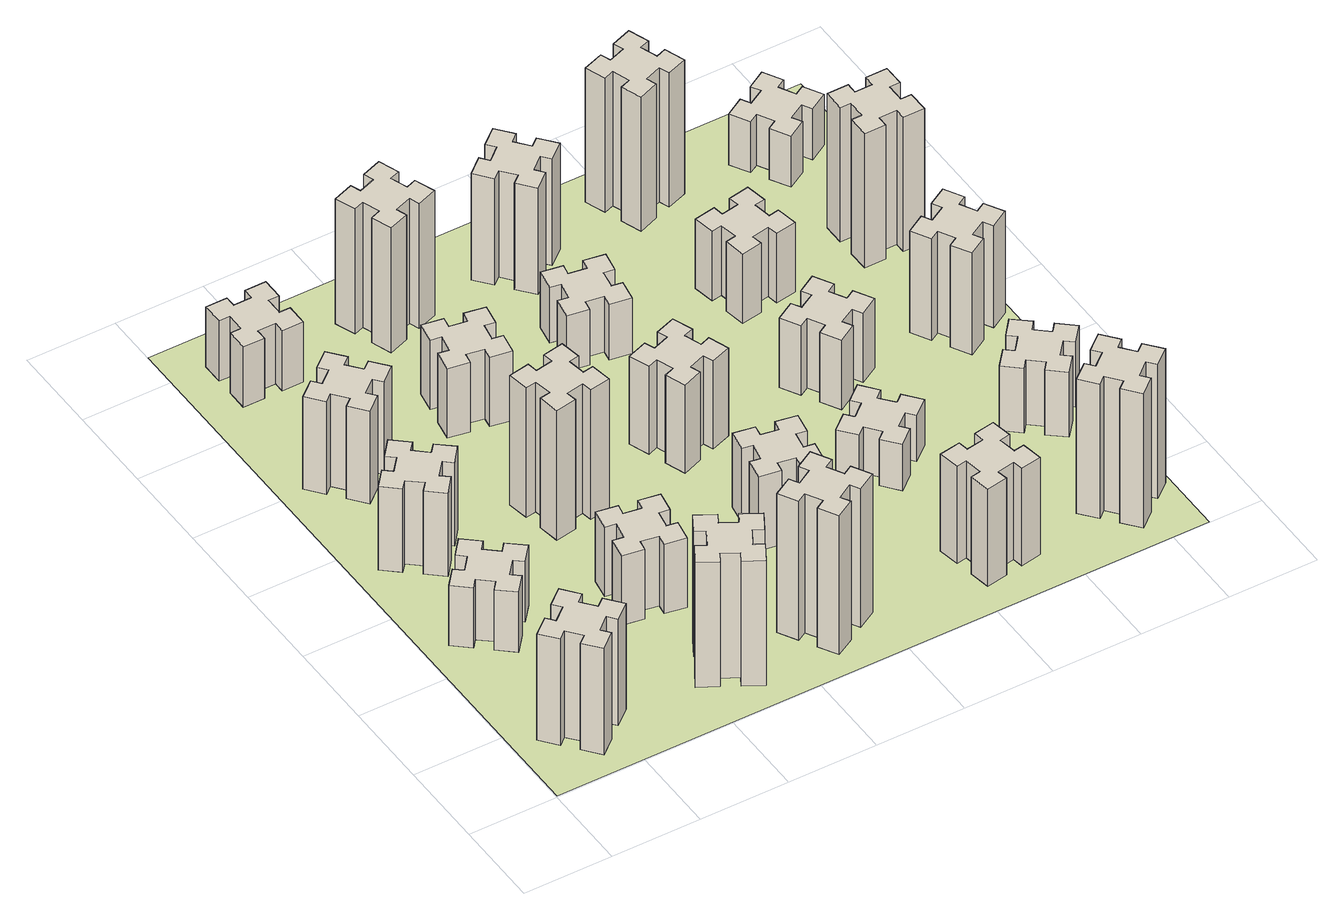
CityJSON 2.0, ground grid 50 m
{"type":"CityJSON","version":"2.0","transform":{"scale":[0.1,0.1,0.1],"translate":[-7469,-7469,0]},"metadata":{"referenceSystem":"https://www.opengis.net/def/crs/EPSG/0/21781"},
"CityObjects":{
"building1":{"type":"Building","attributes":{"class":"1000","function":"1000","usage":"1000","yearOfConstruction":2016,"roofType":"1000","measuredHeight":69,"storeysAboveGround":30,"storeysBelowGround":0},"geometry":[{"type":"Solid","lod":"1","boundaries":[[[[0,1,2,3,4,5,6,7,8,9,10,11,12,13,14,15,16,17,18,19]],[[17,16,20,21]],[[16,15,22,20]],[[15,14,23,22]],[[14,13,24,23]],[[13,12,25,24]],[[12,11,26,25]],[[11,10,27,26]],[[10,9,28,27]],[[9,8,29,28]],[[8,7,30,29]],[[7,6,31,30]],[[6,5,32,31]],[[5,4,33,32]],[[4,3,34,33]],[[3,2,35,34]],[[2,1,36,35]],[[1,0,37,36]],[[0,19,38,37]],[[19,18,39,38]],[[18,17,21,39]],[[24,25,26,27,28,29,30,31,32,33,34,35,36,37,38,39,21,20,22,23]]]]}]},
"building2":{"type":"Building","attributes":{"class":"1000","function":"1000","usage":"1000","yearOfConstruction":2016,"roofType":"1000","measuredHeight":39,"storeysAboveGround":30,"storeysBelowGround":0},"geometry":[{"type":"Solid","lod":"1","boundaries":[[[[40,41,42,43,44,45,46,47,48,49,50,51,52,53,54,55,56,57,58,59]],[[57,56,60,61]],[[56,55,62,60]],[[55,54,63,62]],[[54,53,64,63]],[[53,52,65,64]],[[52,51,66,65]],[[51,50,67,66]],[[50,49,68,67]],[[49,48,69,68]],[[48,47,70,69]],[[47,46,71,70]],[[46,45,72,71]],[[45,44,73,72]],[[44,43,74,73]],[[43,42,75,74]],[[42,41,76,75]],[[41,40,77,76]],[[40,59,78,77]],[[59,58,79,78]],[[58,57,61,79]],[[64,65,66,67,68,69,70,71,72,73,74,75,76,77,78,79,61,60,62,63]]]]}]},
"building3":{"type":"Building","attributes":{"class":"1000","function":"1000","usage":"1000","yearOfConstruction":2016,"roofType":"1000","measuredHeight":54,"storeysAboveGround":30,"storeysBelowGround":0},"geometry":[{"type":"Solid","lod":"1","boundaries":[[[[80,81,82,83,84,85,86,87,88,89,90,91,92,93,94,95,96,97,98,99]],[[97,96,100,101]],[[96,95,102,100]],[[95,94,103,102]],[[94,93,104,103]],[[93,92,105,104]],[[92,91,106,105]],[[91,90,107,106]],[[90,89,108,107]],[[89,88,109,108]],[[88,87,110,109]],[[87,86,111,110]],[[86,85,112,111]],[[85,84,113,112]],[[84,83,114,113]],[[83,82,115,114]],[[82,81,116,115]],[[81,80,117,116]],[[80,99,118,117]],[[99,98,119,118]],[[98,97,101,119]],[[104,105,106,107,108,109,110,111,112,113,114,115,116,117,118,119,101,100,102,103]]]]}]},
"building4":{"type":"Building","attributes":{"class":"1000","function":"1000","usage":"1000","yearOfConstruction":2016,"roofType":"1000","measuredHeight":60,"storeysAboveGround":30,"storeysBelowGround":0},"geometry":[{"type":"Solid","lod":"1","boundaries":[[[[120,121,122,123,124,125,126,127,128,129,130,131,132,133,134,135,136,137,138,139]],[[137,136,140,141]],[[136,135,142,140]],[[135,134,143,142]],[[134,133,144,143]],[[133,132,145,144]],[[132,131,146,145]],[[131,130,147,146]],[[130,129,148,147]],[[129,128,149,148]],[[128,127,150,149]],[[127,126,151,150]],[[126,125,152,151]],[[125,124,153,152]],[[124,123,154,153]],[[123,122,155,154]],[[122,121,156,155]],[[121,120,157,156]],[[120,139,158,157]],[[139,138,159,158]],[[138,137,141,159]],[[144,145,146,147,148,149,150,151,152,153,154,155,156,157,158,159,141,140,142,143]]]]}]},
"building5":{"type":"Building","attributes":{"class":"1000","function":"1000","usage":"1000","yearOfConstruction":2016,"roofType":"1000","measuredHeight":81,"storeysAboveGround":30,"storeysBelowGround":0},"geometry":[{"type":"Solid","lod":"1","boundaries":[[[[160,161,162,163,164,165,166,167,168,169,170,171,172,173,174,175,176,177,178,179]],[[177,176,180,181]],[[176,175,182,180]],[[175,174,183,182]],[[174,173,184,183]],[[173,172,185,184]],[[172,171,186,185]],[[171,170,187,186]],[[170,169,188,187]],[[169,168,189,188]],[[168,167,190,189]],[[167,166,191,190]],[[166,165,192,191]],[[165,164,193,192]],[[164,163,194,193]],[[163,162,195,194]],[[162,161,196,195]],[[161,160,197,196]],[[160,179,198,197]],[[179,178,199,198]],[[178,177,181,199]],[[184,185,186,187,188,189,190,191,192,193,194,195,196,197,198,199,181,180,182,183]]]]}]},
"building6":{"type":"Building","attributes":{"class":"1000","function":"1000","usage":"1000","yearOfConstruction":2016,"roofType":"1000","measuredHeight":39,"storeysAboveGround":30,"storeysBelowGround":0},"geometry":[{"type":"Solid","lod":"1","boundaries":[[[[200,201,202,203,204,205,206,207,208,209,210,211,212,213,214,215,216,217,218,219]],[[217,216,220,221]],[[216,215,222,220]],[[215,214,223,222]],[[214,213,224,223]],[[213,212,225,224]],[[212,211,226,225]],[[211,210,227,226]],[[210,209,228,227]],[[209,208,229,228]],[[208,207,230,229]],[[207,206,231,230]],[[206,205,232,231]],[[205,204,233,232]],[[204,203,234,233]],[[203,202,235,234]],[[202,201,236,235]],[[201,200,237,236]],[[200,219,238,237]],[[219,218,239,238]],[[218,217,221,239]],[[224,225,226,227,228,229,230,231,232,233,234,235,236,237,238,239,221,220,222,223]]]]}]},
"building7":{"type":"Building","attributes":{"class":"1000","function":"1000","usage":"1000","yearOfConstruction":2016,"roofType":"1000","measuredHeight":45,"storeysAboveGround":30,"storeysBelowGround":0},"geometry":[{"type":"Solid","lod":"1","boundaries":[[[[240,241,242,243,244,245,246,247,248,249,250,251,252,253,254,255,256,257,258,259]],[[257,256,260,261]],[[256,255,262,260]],[[255,254,263,262]],[[254,253,264,263]],[[253,252,265,264]],[[252,251,266,265]],[[251,250,267,266]],[[250,249,268,267]],[[249,248,269,268]],[[248,247,270,269]],[[247,246,271,270]],[[246,245,272,271]],[[245,244,273,272]],[[244,243,274,273]],[[243,242,275,274]],[[242,241,276,275]],[[241,240,277,276]],[[240,259,278,277]],[[259,258,279,278]],[[258,257,261,279]],[[264,265,266,267,268,269,270,271,272,273,274,275,276,277,278,279,261,260,262,263]]]]}]},
"building8":{"type":"Building","attributes":{"class":"1000","function":"1000","usage":"1000","yearOfConstruction":2016,"roofType":"1000","measuredHeight":84,"storeysAboveGround":30,"storeysBelowGround":0},"geometry":[{"type":"Solid","lod":"1","boundaries":[[[[280,281,282,283,284,285,286,287,288,289,290,291,292,293,294,295,296,297,298,299]],[[297,296,300,301]],[[296,295,302,300]],[[295,294,303,302]],[[294,293,304,303]],[[293,292,305,304]],[[292,291,306,305]],[[291,290,307,306]],[[290,289,308,307]],[[289,288,309,308]],[[288,287,310,309]],[[287,286,311,310]],[[286,285,312,311]],[[285,284,313,312]],[[284,283,314,313]],[[283,282,315,314]],[[282,281,316,315]],[[281,280,317,316]],[[280,299,318,317]],[[299,298,319,318]],[[298,297,301,319]],[[304,305,306,307,308,309,310,311,312,313,314,315,316,317,318,319,301,300,302,303]]]]}]},
"building9":{"type":"Building","attributes":{"class":"1000","function":"1000","usage":"1000","yearOfConstruction":2016,"roofType":"1000","measuredHeight":90,"storeysAboveGround":30,"storeysBelowGround":0},"geometry":[{"type":"Solid","lod":"1","boundaries":[[[[320,321,322,323,324,325,326,327,328,329,330,331,332,333,334,335,336,337,338,339]],[[337,336,340,341]],[[336,335,342,340]],[[335,334,343,342]],[[334,333,344,343]],[[333,332,345,344]],[[332,331,346,345]],[[331,330,347,346]],[[330,329,348,347]],[[329,328,349,348]],[[328,327,350,349]],[[327,326,351,350]],[[326,325,352,351]],[[325,324,353,352]],[[324,323,354,353]],[[323,322,355,354]],[[322,321,356,355]],[[321,320,357,356]],[[320,339,358,357]],[[339,338,359,358]],[[338,337,341,359]],[[344,345,346,347,348,349,350,351,352,353,354,355,356,357,358,359,341,340,342,343]]]]}]},
"building10":{"type":"Building","attributes":{"class":"1000","function":"1000","usage":"1000","yearOfConstruction":2016,"roofType":"1000","measuredHeight":45,"storeysAboveGround":30,"storeysBelowGround":0},"geometry":[{"type":"Solid","lod":"1","boundaries":[[[[360,361,362,363,364,365,366,367,368,369,370,371,372,373,374,375,376,377,378,379]],[[377,376,380,381]],[[376,375,382,380]],[[375,374,383,382]],[[374,373,384,383]],[[373,372,385,384]],[[372,371,386,385]],[[371,370,387,386]],[[370,369,388,387]],[[369,368,389,388]],[[368,367,390,389]],[[367,366,391,390]],[[366,365,392,391]],[[365,364,393,392]],[[364,363,394,393]],[[363,362,395,394]],[[362,361,396,395]],[[361,360,397,396]],[[360,379,398,397]],[[379,378,399,398]],[[378,377,381,399]],[[384,385,386,387,388,389,390,391,392,393,394,395,396,397,398,399,381,380,382,383]]]]}]},
"building11":{"type":"Building","attributes":{"class":"1000","function":"1000","usage":"1000","yearOfConstruction":2016,"roofType":"1000","measuredHeight":81,"storeysAboveGround":30,"storeysBelowGround":0},"geometry":[{"type":"Solid","lod":"1","boundaries":[[[[400,401,402,403,404,405,406,407,408,409,410,411,412,413,414,415,416,417,418,419]],[[417,416,420,421]],[[416,415,422,420]],[[415,414,423,422]],[[414,413,424,423]],[[413,412,425,424]],[[412,411,426,425]],[[411,410,427,426]],[[410,409,428,427]],[[409,408,429,428]],[[408,407,430,429]],[[407,406,431,430]],[[406,405,432,431]],[[405,404,433,432]],[[404,403,434,433]],[[403,402,435,434]],[[402,401,436,435]],[[401,400,437,436]],[[400,419,438,437]],[[419,418,439,438]],[[418,417,421,439]],[[424,425,426,427,428,429,430,431,432,433,434,435,436,437,438,439,421,420,422,423]]]]}]},
"building12":{"type":"Building","attributes":{"class":"1000","function":"1000","usage":"1000","yearOfConstruction":2016,"roofType":"1000","measuredHeight":48,"storeysAboveGround":30,"storeysBelowGround":0},"geometry":[{"type":"Solid","lod":"1","boundaries":[[[[440,441,442,443,444,445,446,447,448,449,450,451,452,453,454,455,456,457,458,459]],[[457,456,460,461]],[[456,455,462,460]],[[455,454,463,462]],[[454,453,464,463]],[[453,452,465,464]],[[452,451,466,465]],[[451,450,467,466]],[[450,449,468,467]],[[449,448,469,468]],[[448,447,470,469]],[[447,446,471,470]],[[446,445,472,471]],[[445,444,473,472]],[[444,443,474,473]],[[443,442,475,474]],[[442,441,476,475]],[[441,440,477,476]],[[440,459,478,477]],[[459,458,479,478]],[[458,457,461,479]],[[464,465,466,467,468,469,470,471,472,473,474,475,476,477,478,479,461,460,462,463]]]]}]},
"building13":{"type":"Building","attributes":{"class":"1000","function":"1000","usage":"1000","yearOfConstruction":2016,"roofType":"1000","measuredHeight":57,"storeysAboveGround":30,"storeysBelowGround":0},"geometry":[{"type":"Solid","lod":"1","boundaries":[[[[480,481,482,483,484,485,486,487,488,489,490,491,492,493,494,495,496,497,498,499]],[[497,496,500,501]],[[496,495,502,500]],[[495,494,503,502]],[[494,493,504,503]],[[493,492,505,504]],[[492,491,506,505]],[[491,490,507,506]],[[490,489,508,507]],[[489,488,509,508]],[[488,487,510,509]],[[487,486,511,510]],[[486,485,512,511]],[[485,484,513,512]],[[484,483,514,513]],[[483,482,515,514]],[[482,481,516,515]],[[481,480,517,516]],[[480,499,518,517]],[[499,498,519,518]],[[498,497,501,519]],[[504,505,506,507,508,509,510,511,512,513,514,515,516,517,518,519,501,500,502,503]]]]}]},
"building14":{"type":"Building","attributes":{"class":"1000","function":"1000","usage":"1000","yearOfConstruction":2016,"roofType":"1000","measuredHeight":36,"storeysAboveGround":30,"storeysBelowGround":0},"geometry":[{"type":"Solid","lod":"1","boundaries":[[[[520,521,522,523,524,525,526,527,528,529,530,531,532,533,534,535,536,537,538,539]],[[537,536,540,541]],[[536,535,542,540]],[[535,534,543,542]],[[534,533,544,543]],[[533,532,545,544]],[[532,531,546,545]],[[531,530,547,546]],[[530,529,548,547]],[[529,528,549,548]],[[528,527,550,549]],[[527,526,551,550]],[[526,525,552,551]],[[525,524,553,552]],[[524,523,554,553]],[[523,522,555,554]],[[522,521,556,555]],[[521,520,557,556]],[[520,539,558,557]],[[539,538,559,558]],[[538,537,541,559]],[[544,545,546,547,548,549,550,551,552,553,554,555,556,557,558,559,541,540,542,543]]]]}]},
"building15":{"type":"Building","attributes":{"class":"1000","function":"1000","usage":"1000","yearOfConstruction":2016,"roofType":"1000","measuredHeight":63,"storeysAboveGround":30,"storeysBelowGround":0},"geometry":[{"type":"Solid","lod":"1","boundaries":[[[[560,561,562,563,564,565,566,567,568,569,570,571,572,573,574,575,576,577,578,579]],[[577,576,580,581]],[[576,575,582,580]],[[575,574,583,582]],[[574,573,584,583]],[[573,572,585,584]],[[572,571,586,585]],[[571,570,587,586]],[[570,569,588,587]],[[569,568,589,588]],[[568,567,590,589]],[[567,566,591,590]],[[566,565,592,591]],[[565,564,593,592]],[[564,563,594,593]],[[563,562,595,594]],[[562,561,596,595]],[[561,560,597,596]],[[560,579,598,597]],[[579,578,599,598]],[[578,577,581,599]],[[584,585,586,587,588,589,590,591,592,593,594,595,596,597,598,599,581,580,582,583]]]]}]},
"building16":{"type":"Building","attributes":{"class":"1000","function":"1000","usage":"1000","yearOfConstruction":2016,"roofType":"1000","measuredHeight":69,"storeysAboveGround":30,"storeysBelowGround":0},"geometry":[{"type":"Solid","lod":"1","boundaries":[[[[600,601,602,603,604,605,606,607,608,609,610,611,612,613,614,615,616,617,618,619]],[[617,616,620,621]],[[616,615,622,620]],[[615,614,623,622]],[[614,613,624,623]],[[613,612,625,624]],[[612,611,626,625]],[[611,610,627,626]],[[610,609,628,627]],[[609,608,629,628]],[[608,607,630,629]],[[607,606,631,630]],[[606,605,632,631]],[[605,604,633,632]],[[604,603,634,633]],[[603,602,635,634]],[[602,601,636,635]],[[601,600,637,636]],[[600,619,638,637]],[[619,618,639,638]],[[618,617,621,639]],[[624,625,626,627,628,629,630,631,632,633,634,635,636,637,638,639,621,620,622,623]]]]}]},
"building17":{"type":"Building","attributes":{"class":"1000","function":"1000","usage":"1000","yearOfConstruction":2016,"roofType":"1000","measuredHeight":30,"storeysAboveGround":30,"storeysBelowGround":0},"geometry":[{"type":"Solid","lod":"1","boundaries":[[[[640,641,642,643,644,645,646,647,648,649,650,651,652,653,654,655,656,657,658,659]],[[657,656,660,661]],[[656,655,662,660]],[[655,654,663,662]],[[654,653,664,663]],[[653,652,665,664]],[[652,651,666,665]],[[651,650,667,666]],[[650,649,668,667]],[[649,648,669,668]],[[648,647,670,669]],[[647,646,671,670]],[[646,645,672,671]],[[645,644,673,672]],[[644,643,674,673]],[[643,642,675,674]],[[642,641,676,675]],[[641,640,677,676]],[[640,659,678,677]],[[659,658,679,678]],[[658,657,661,679]],[[664,665,666,667,668,669,670,671,672,673,674,675,676,677,678,679,661,660,662,663]]]]}]},
"building18":{"type":"Building","attributes":{"class":"1000","function":"1000","usage":"1000","yearOfConstruction":2016,"roofType":"1000","measuredHeight":45,"storeysAboveGround":30,"storeysBelowGround":0},"geometry":[{"type":"Solid","lod":"1","boundaries":[[[[680,681,682,683,684,685,686,687,688,689,690,691,692,693,694,695,696,697,698,699]],[[697,696,700,701]],[[696,695,702,700]],[[695,694,703,702]],[[694,693,704,703]],[[693,692,705,704]],[[692,691,706,705]],[[691,690,707,706]],[[690,689,708,707]],[[689,688,709,708]],[[688,687,710,709]],[[687,686,711,710]],[[686,685,712,711]],[[685,684,713,712]],[[684,683,714,713]],[[683,682,715,714]],[[682,681,716,715]],[[681,680,717,716]],[[680,699,718,717]],[[699,698,719,718]],[[698,697,701,719]],[[704,705,706,707,708,709,710,711,712,713,714,715,716,717,718,719,701,700,702,703]]]]}]},
"building19":{"type":"Building","attributes":{"class":"1000","function":"1000","usage":"1000","yearOfConstruction":2016,"roofType":"1000","measuredHeight":45,"storeysAboveGround":30,"storeysBelowGround":0},"geometry":[{"type":"Solid","lod":"1","boundaries":[[[[720,721,722,723,724,725,726,727,728,729,730,731,732,733,734,735,736,737,738,739]],[[737,736,740,741]],[[736,735,742,740]],[[735,734,743,742]],[[734,733,744,743]],[[733,732,745,744]],[[732,731,746,745]],[[731,730,747,746]],[[730,729,748,747]],[[729,728,749,748]],[[728,727,750,749]],[[727,726,751,750]],[[726,725,752,751]],[[725,724,753,752]],[[724,723,754,753]],[[723,722,755,754]],[[722,721,756,755]],[[721,720,757,756]],[[720,739,758,757]],[[739,738,759,758]],[[738,737,741,759]],[[744,745,746,747,748,749,750,751,752,753,754,755,756,757,758,759,741,740,742,743]]]]}]},
"building20":{"type":"Building","attributes":{"class":"1000","function":"1000","usage":"1000","yearOfConstruction":2016,"roofType":"1000","measuredHeight":87,"storeysAboveGround":30,"storeysBelowGround":0},"geometry":[{"type":"Solid","lod":"1","boundaries":[[[[760,761,762,763,764,765,766,767,768,769,770,771,772,773,774,775,776,777,778,779]],[[777,776,780,781]],[[776,775,782,780]],[[775,774,783,782]],[[774,773,784,783]],[[773,772,785,784]],[[772,771,786,785]],[[771,770,787,786]],[[770,769,788,787]],[[769,768,789,788]],[[768,767,790,789]],[[767,766,791,790]],[[766,765,792,791]],[[765,764,793,792]],[[764,763,794,793]],[[763,762,795,794]],[[762,761,796,795]],[[761,760,797,796]],[[760,779,798,797]],[[779,778,799,798]],[[778,777,781,799]],[[784,785,786,787,788,789,790,791,792,793,794,795,796,797,798,799,781,780,782,783]]]]}]},
"building21":{"type":"Building","attributes":{"class":"1000","function":"1000","usage":"1000","yearOfConstruction":2016,"roofType":"1000","measuredHeight":87,"storeysAboveGround":30,"storeysBelowGround":0},"geometry":[{"type":"Solid","lod":"1","boundaries":[[[[800,801,802,803,804,805,806,807,808,809,810,811,812,813,814,815,816,817,818,819]],[[817,816,820,821]],[[816,815,822,820]],[[815,814,823,822]],[[814,813,824,823]],[[813,812,825,824]],[[812,811,826,825]],[[811,810,827,826]],[[810,809,828,827]],[[809,808,829,828]],[[808,807,830,829]],[[807,806,831,830]],[[806,805,832,831]],[[805,804,833,832]],[[804,803,834,833]],[[803,802,835,834]],[[802,801,836,835]],[[801,800,837,836]],[[800,819,838,837]],[[819,818,839,838]],[[818,817,821,839]],[[824,825,826,827,828,829,830,831,832,833,834,835,836,837,838,839,821,820,822,823]]]]}]},
"building22":{"type":"Building","attributes":{"class":"1000","function":"1000","usage":"1000","yearOfConstruction":2016,"roofType":"1000","measuredHeight":42,"storeysAboveGround":30,"storeysBelowGround":0},"geometry":[{"type":"Solid","lod":"1","boundaries":[[[[840,841,842,843,844,845,846,847,848,849,850,851,852,853,854,855,856,857,858,859]],[[857,856,860,861]],[[856,855,862,860]],[[855,854,863,862]],[[854,853,864,863]],[[853,852,865,864]],[[852,851,866,865]],[[851,850,867,866]],[[850,849,868,867]],[[849,848,869,868]],[[848,847,870,869]],[[847,846,871,870]],[[846,845,872,871]],[[845,844,873,872]],[[844,843,874,873]],[[843,842,875,874]],[[842,841,876,875]],[[841,840,877,876]],[[840,859,878,877]],[[859,858,879,878]],[[858,857,861,879]],[[864,865,866,867,868,869,870,871,872,873,874,875,876,877,878,879,861,860,862,863]]]]}]},
"building23":{"type":"Building","attributes":{"class":"1000","function":"1000","usage":"1000","yearOfConstruction":2016,"roofType":"1000","measuredHeight":66,"storeysAboveGround":30,"storeysBelowGround":0},"geometry":[{"type":"Solid","lod":"1","boundaries":[[[[880,881,882,883,884,885,886,887,888,889,890,891,892,893,894,895,896,897,898,899]],[[897,896,900,901]],[[896,895,902,900]],[[895,894,903,902]],[[894,893,904,903]],[[893,892,905,904]],[[892,891,906,905]],[[891,890,907,906]],[[890,889,908,907]],[[889,888,909,908]],[[888,887,910,909]],[[887,886,911,910]],[[886,885,912,911]],[[885,884,913,912]],[[884,883,914,913]],[[883,882,915,914]],[[882,881,916,915]],[[881,880,917,916]],[[880,899,918,917]],[[899,898,919,918]],[[898,897,901,919]],[[904,905,906,907,908,909,910,911,912,913,914,915,916,917,918,919,901,900,902,903]]]]}]},
"building24":{"type":"Building","attributes":{"class":"1000","function":"1000","usage":"1000","yearOfConstruction":2016,"roofType":"1000","measuredHeight":87,"storeysAboveGround":30,"storeysBelowGround":0},"geometry":[{"type":"Solid","lod":"1","boundaries":[[[[920,921,922,923,924,925,926,927,928,929,930,931,932,933,934,935,936,937,938,939]],[[937,936,940,941]],[[936,935,942,940]],[[935,934,943,942]],[[934,933,944,943]],[[933,932,945,944]],[[932,931,946,945]],[[931,930,947,946]],[[930,929,948,947]],[[929,928,949,948]],[[928,927,950,949]],[[927,926,951,950]],[[926,925,952,951]],[[925,924,953,952]],[[924,923,954,953]],[[923,922,955,954]],[[922,921,956,955]],[[921,920,957,956]],[[920,939,958,957]],[[939,938,959,958]],[[938,937,941,959]],[[944,945,946,947,948,949,950,951,952,953,954,955,956,957,958,959,941,940,942,943]]]]}]},
"building25":{"type":"Building","attributes":{"class":"1000","function":"1000","usage":"1000","yearOfConstruction":2016,"roofType":"1000","measuredHeight":33,"storeysAboveGround":30,"storeysBelowGround":0},"geometry":[{"type":"Solid","lod":"1","boundaries":[[[[960,961,962,963,964,965,966,967,968,969,970,971,972,973,974,975,976,977,978,979]],[[977,976,980,981]],[[976,975,982,980]],[[975,974,983,982]],[[974,973,984,983]],[[973,972,985,984]],[[972,971,986,985]],[[971,970,987,986]],[[970,969,988,987]],[[969,968,989,988]],[[968,967,990,989]],[[967,966,991,990]],[[966,965,992,991]],[[965,964,993,992]],[[964,963,994,993]],[[963,962,995,994]],[[962,961,996,995]],[[961,960,997,996]],[[960,979,998,997]],[[979,978,999,998]],[[978,977,981,999]],[[984,985,986,987,988,989,990,991,992,993,994,995,996,997,998,999,981,980,982,983]]]]}]},
"landuse1":{"type":"LandUse","attributes":{"name":"plot1","function":"1010"},"geometry":[{"type":"MultiSurface","lod":"1","boundaries":[[[1000,1001,1002,1003]]]}]}
},
"vertices":[
[492,408,0],[427,484,0],[473,523,0],[396,615,0],[304,538,0],[343,492,0],[266,427,0],[228,473,0],[136,396,0],[213,304,0],[259,343,0],[323,266,0],[277,228,0],[354,136,0],[446,213,0],[408,259,0],[484,323,0],[523,277,0],[615,354,0],[538,446,0],[484,323,690],[523,277,690],[408,259,690],[446,213,690],[354,136,690],[277,228,690],[323,266,690],[259,343,690],[213,304,690],[136,396,690],[228,473,690],[266,427,690],[343,492,690],[304,538,690],[396,615,690],[473,523,690],[427,484,690],[492,408,690],[538,446,690],[615,354,690],
[323,1324,0],[259,1248,0],[213,1286,0],[136,1194,0],[228,1117,0],[266,1163,0],[343,1099,0],[304,1053,0],[396,976,0],[473,1068,0],[427,1106,0],[492,1183,0],[538,1144,0],[615,1236,0],[523,1313,0],[484,1267,0],[408,1332,0],[446,1378,0],[354,1455,0],[277,1363,0],[408,1332,390],[446,1378,390],[484,1267,390],[523,1313,390],[615,1236,390],[538,1144,390],[492,1183,390],[427,1106,390],[473,1068,390],[396,976,390],[304,1053,390],[343,1099,390],[266,1163,390],[228,1117,390],[136,1194,390],[213,1286,390],[259,1248,390],[323,1324,390],[277,1363,390],[354,1455,390],
[484,1907,0],[408,1972,0],[446,2018,0],[354,2095,0],[277,2003,0],[323,1964,0],[259,1888,0],[213,1926,0],[136,1834,0],[228,1757,0],[266,1803,0],[343,1739,0],[304,1693,0],[396,1616,0],[473,1708,0],[427,1746,0],[492,1823,0],[538,1784,0],[615,1876,0],[523,1953,0],[492,1823,540],[538,1784,540],[427,1746,540],[473,1708,540],[396,1616,540],[304,1693,540],[343,1739,540],[266,1803,540],[228,1757,540],[136,1834,540],[213,1926,540],[259,1888,540],[323,1964,540],[277,2003,540],[354,2095,540],[446,2018,540],[408,1972,540],[484,1907,540],[523,1953,540],[615,1876,540],
[492,2528,0],[427,2604,0],[473,2643,0],[396,2735,0],[304,2658,0],[343,2612,0],[266,2547,0],[228,2593,0],[136,2516,0],[213,2424,0],[259,2463,0],[323,2386,0],[277,2348,0],[354,2256,0],[446,2333,0],[408,2379,0],[484,2443,0],[523,2397,0],[615,2474,0],[538,2566,0],[484,2443,600],[523,2397,600],[408,2379,600],[446,2333,600],[354,2256,600],[277,2348,600],[323,2386,600],[259,2463,600],[213,2424,600],[136,2516,600],[228,2593,600],[266,2547,600],[343,2612,600],[304,2658,600],[396,2735,600],[473,2643,600],[427,2604,600],[492,2528,600],[538,2566,600],[615,2474,600],
[1145,474,0],[1095,387,0],[1043,417,0],[983,313,0],[1087,253,0],[1117,305,0],[1204,255,0],[1174,203,0],[1278,143,0],[1338,247,0],[1286,277,0],[1336,364,0],[1388,334,0],[1448,438,0],[1344,498,0],[1314,446,0],[1227,496,0],[1257,548,0],[1153,608,0],[1093,504,0],[1227,496,810],[1257,548,810],[1314,446,810],[1344,498,810],[1448,438,810],[1388,334,810],[1336,364,810],[1286,277,810],[1338,247,810],[1278,143,810],[1174,203,810],[1204,255,810],[1117,305,810],[1087,253,810],[983,313,810],[1043,417,810],[1095,387,810],[1145,474,810],[1093,504,810],[1153,608,810],
[265,3385,0],[265,3285,0],[205,3285,0],[205,3165,0],[325,3165,0],[325,3225,0],[425,3225,0],[425,3165,0],[545,3165,0],[545,3285,0],[485,3285,0],[485,3385,0],[545,3385,0],[545,3505,0],[425,3505,0],[425,3445,0],[325,3445,0],[325,3505,0],[205,3505,0],[205,3385,0],[325,3445,390],[325,3505,390],[425,3445,390],[425,3505,390],[545,3505,390],[545,3385,390],[485,3385,390],[485,3285,390],[545,3285,390],[545,3165,390],[425,3165,390],[425,3225,390],[325,3225,390],[325,3165,390],[205,3165,390],[205,3285,390],[265,3285,390],[265,3385,390],[205,3385,390],[205,3505,390],
[1047,916,0],[1145,898,0],[1135,839,0],[1253,818,0],[1274,937,0],[1215,947,0],[1232,1045,0],[1291,1035,0],[1312,1153,0],[1194,1174,0],[1184,1115,0],[1085,1132,0],[1096,1191,0],[977,1212,0],[957,1094,0],[1016,1084,0],[998,985,0],[939,996,0],[918,877,0],[1037,857,0],[998,985,450],[939,996,450],[1016,1084,450],[957,1094,450],[977,1212,450],[1096,1191,450],[1085,1132,450],[1184,1115,450],[1194,1174,450],[1312,1153,450],[1291,1035,450],[1232,1045,450],[1215,947,450],[1274,937,450],[1253,818,450],[1135,839,450],[1145,898,450],[1047,916,450],[1037,857,450],[918,877,450],
[1085,1638,0],[1184,1656,0],[1194,1597,0],[1312,1617,0],[1291,1736,0],[1232,1725,0],[1215,1824,0],[1274,1834,0],[1253,1952,0],[1135,1931,0],[1145,1872,0],[1047,1855,0],[1037,1914,0],[918,1893,0],[939,1775,0],[998,1785,0],[1016,1687,0],[957,1677,0],[977,1558,0],[1096,1579,0],[1016,1687,840],[957,1677,840],[998,1785,840],[939,1775,840],[918,1893,840],[1037,1914,840],[1047,1855,840],[1145,1872,840],[1135,1931,840],[1253,1952,840],[1274,1834,840],[1215,1824,840],[1232,1725,840],[1291,1736,840],[1312,1617,840],[1194,1597,840],[1184,1656,840],[1085,1638,840],[1096,1579,840],[977,1558,840],
[1744,496,0],[1657,446,0],[1627,498,0],[1523,438,0],[1583,334,0],[1635,364,0],[1685,277,0],[1633,247,0],[1693,143,0],[1797,203,0],[1767,255,0],[1854,305,0],[1884,253,0],[1988,313,0],[1928,417,0],[1876,387,0],[1826,474,0],[1878,504,0],[1818,608,0],[1714,548,0],[1826,474,900],[1878,504,900],[1876,387,900],[1928,417,900],[1988,313,900],[1884,253,900],[1854,305,900],[1767,255,900],[1797,203,900],[1693,143,900],[1633,247,900],[1685,277,900],[1635,364,900],[1583,334,900],[1523,438,900],[1627,498,900],[1657,446,900],[1744,496,900],[1714,548,900],[1818,608,900],
[1016,2664,0],[998,2565,0],[939,2576,0],[918,2457,0],[1037,2437,0],[1047,2496,0],[1145,2478,0],[1135,2419,0],[1253,2398,0],[1274,2517,0],[1215,2527,0],[1232,2625,0],[1291,2615,0],[1312,2733,0],[1194,2754,0],[1184,2695,0],[1085,2712,0],[1096,2771,0],[977,2792,0],[957,2674,0],[1085,2712,450],[1096,2771,450],[1184,2695,450],[1194,2754,450],[1312,2733,450],[1291,2615,450],[1232,2625,450],[1215,2527,450],[1274,2517,450],[1253,2398,450],[1135,2419,450],[1145,2478,450],[1047,2496,450],[1037,2437,450],[918,2457,450],[939,2576,450],[998,2565,450],[1016,2664,450],[957,2674,450],[977,2792,450],
[1106,3215,0],[1200,3249,0],[1220,3193,0],[1333,3234,0],[1292,3347,0],[1236,3326,0],[1202,3420,0],[1258,3440,0],[1217,3553,0],[1104,3512,0],[1125,3456,0],[1031,3422,0],[1010,3478,0],[897,3437,0],[939,3324,0],[995,3345,0],[1029,3251,0],[973,3230,0],[1014,3117,0],[1127,3159,0],[1029,3251,810],[973,3230,810],[995,3345,810],[939,3324,810],[897,3437,810],[1010,3478,810],[1031,3422,810],[1125,3456,810],[1104,3512,810],[1217,3553,810],[1258,3440,810],[1202,3420,810],[1236,3326,810],[1292,3347,810],[1333,3234,810],[1220,3193,810],[1200,3249,810],[1106,3215,810],[1127,3159,810],[1014,3117,810],
[2055,1047,0],[2072,1145,0],[2131,1135,0],[2152,1253,0],[2034,1274,0],[2024,1215,0],[1925,1232,0],[1936,1291,0],[1817,1312,0],[1797,1194,0],[1856,1184,0],[1838,1085,0],[1779,1096,0],[1758,977,0],[1877,957,0],[1887,1016,0],[1985,998,0],[1975,939,0],[2093,918,0],[2114,1037,0],[1985,998,480],[1975,939,480],[1887,1016,480],[1877,957,480],[1758,977,480],[1779,1096,480],[1838,1085,480],[1856,1184,480],[1797,1194,480],[1817,1312,480],[1936,1291,480],[1925,1232,480],[2024,1215,480],[2034,1274,480],[2152,1253,480],[2131,1135,480],[2072,1145,480],[2055,1047,480],[2114,1037,480],[2093,918,480],
[1846,1735,0],[1940,1769,0],[1960,1713,0],[2073,1754,0],[2032,1867,0],[1976,1846,0],[1942,1940,0],[1998,1960,0],[1957,2073,0],[1844,2032,0],[1865,1976,0],[1771,1942,0],[1750,1998,0],[1637,1957,0],[1679,1844,0],[1735,1865,0],[1769,1771,0],[1713,1750,0],[1754,1637,0],[1867,1679,0],[1769,1771,570],[1713,1750,570],[1735,1865,570],[1679,1844,570],[1637,1957,570],[1750,1998,570],[1771,1942,570],[1865,1976,570],[1844,2032,570],[1957,2073,570],[1998,1960,570],[1942,1940,570],[1976,1846,570],[2032,1867,570],[2073,1754,570],[1960,1713,570],[1940,1769,570],[1846,1735,570],[1867,1679,570],[1754,1637,570],
[1756,2764,0],[1738,2665,0],[1679,2676,0],[1658,2557,0],[1777,2537,0],[1787,2596,0],[1885,2578,0],[1875,2519,0],[1993,2498,0],[2014,2617,0],[1955,2627,0],[1972,2725,0],[2031,2715,0],[2052,2833,0],[1934,2854,0],[1924,2795,0],[1825,2812,0],[1836,2871,0],[1717,2892,0],[1697,2774,0],[1825,2812,360],[1836,2871,360],[1924,2795,360],[1934,2854,360],[2052,2833,360],[2031,2715,360],[1972,2725,360],[1955,2627,360],[2014,2617,360],[1993,2498,360],[1875,2519,360],[1885,2578,360],[1787,2596,360],[1777,2537,360],[1658,2557,360],[1679,2676,360],[1738,2665,360],[1756,2764,360],[1697,2774,360],[1717,2892,360],
[2665,258,0],[2764,276,0],[2774,217,0],[2892,237,0],[2871,356,0],[2812,345,0],[2795,444,0],[2854,454,0],[2833,572,0],[2715,551,0],[2725,492,0],[2627,475,0],[2617,534,0],[2498,513,0],[2519,395,0],[2578,405,0],[2596,307,0],[2537,297,0],[2557,178,0],[2676,199,0],[2596,307,630],[2537,297,630],[2578,405,630],[2519,395,630],[2498,513,630],[2617,534,630],[2627,475,630],[2725,492,630],[2715,551,630],[2833,572,630],[2854,454,630],[2795,444,630],[2812,345,630],[2871,356,630],[2892,237,630],[2774,217,630],[2764,276,630],[2665,258,630],[2676,199,630],[2557,178,630],
[1888,3219,0],[1964,3283,0],[2003,3237,0],[2095,3314,0],[2018,3406,0],[1972,3368,0],[1907,3444,0],[1953,3483,0],[1876,3575,0],[1784,3498,0],[1823,3452,0],[1746,3387,0],[1708,3433,0],[1616,3356,0],[1693,3264,0],[1739,3303,0],[1803,3226,0],[1757,3188,0],[1834,3096,0],[1926,3173,0],[1803,3226,690],[1757,3188,690],[1739,3303,690],[1693,3264,690],[1616,3356,690],[1708,3433,690],[1746,3387,690],[1823,3452,690],[1784,3498,690],[1876,3575,690],[1953,3483,690],[1907,3444,690],[1972,3368,690],[2018,3406,690],[2095,3314,690],[2003,3237,690],[1964,3283,690],[1888,3219,690],[1926,3173,690],[1834,3096,690],
[2628,1099,0],[2704,1163,0],[2743,1117,0],[2835,1194,0],[2758,1286,0],[2712,1248,0],[2647,1324,0],[2693,1363,0],[2616,1455,0],[2524,1378,0],[2563,1332,0],[2486,1267,0],[2448,1313,0],[2356,1236,0],[2433,1144,0],[2479,1183,0],[2543,1106,0],[2497,1068,0],[2574,976,0],[2666,1053,0],[2543,1106,300],[2497,1068,300],[2479,1183,300],[2433,1144,300],[2356,1236,300],[2448,1313,300],[2486,1267,300],[2563,1332,300],[2524,1378,300],[2616,1455,300],[2693,1363,300],[2647,1324,300],[2712,1248,300],[2758,1286,300],[2835,1194,300],[2743,1117,300],[2704,1163,300],[2628,1099,300],[2666,1053,300],[2574,976,300],
[2575,1844,0],[2625,1757,0],[2573,1727,0],[2633,1623,0],[2737,1683,0],[2707,1735,0],[2794,1785,0],[2824,1733,0],[2928,1793,0],[2868,1897,0],[2816,1867,0],[2766,1954,0],[2818,1984,0],[2758,2088,0],[2654,2028,0],[2684,1976,0],[2597,1926,0],[2567,1978,0],[2463,1918,0],[2523,1814,0],[2597,1926,450],[2567,1978,450],[2684,1976,450],[2654,2028,450],[2758,2088,450],[2818,1984,450],[2766,1954,450],[2816,1867,450],[2868,1897,450],[2928,1793,450],[2824,1733,450],[2794,1785,450],[2707,1735,450],[2737,1683,450],[2633,1623,450],[2573,1727,450],[2625,1757,450],[2575,1844,450],[2523,1814,450],[2463,1918,450],
[2665,2478,0],[2764,2496,0],[2774,2437,0],[2892,2457,0],[2871,2576,0],[2812,2565,0],[2795,2664,0],[2854,2674,0],[2833,2792,0],[2715,2771,0],[2725,2712,0],[2627,2695,0],[2617,2754,0],[2498,2733,0],[2519,2615,0],[2578,2625,0],[2596,2527,0],[2537,2517,0],[2557,2398,0],[2676,2419,0],[2596,2527,450],[2537,2517,450],[2578,2625,450],[2519,2615,450],[2498,2733,450],[2617,2754,450],[2627,2695,450],[2725,2712,450],[2715,2771,450],[2833,2792,450],[2854,2674,450],[2795,2664,450],[2812,2565,450],[2871,2576,450],[2892,2457,450],[2774,2437,450],[2764,2496,450],[2665,2478,450],[2676,2419,450],[2557,2398,450],
[3468,259,0],[3544,323,0],[3583,277,0],[3675,354,0],[3598,446,0],[3552,408,0],[3487,484,0],[3533,523,0],[3456,615,0],[3364,538,0],[3403,492,0],[3326,427,0],[3288,473,0],[3196,396,0],[3273,304,0],[3319,343,0],[3383,266,0],[3337,228,0],[3414,136,0],[3506,213,0],[3383,266,870],[3337,228,870],[3319,343,870],[3273,304,870],[3196,396,870],[3288,473,870],[3326,427,870],[3403,492,870],[3364,538,870],[3456,615,870],[3533,523,870],[3487,484,870],[3552,408,870],[3598,446,870],[3675,354,870],[3583,277,870],[3544,323,870],[3468,259,870],[3506,213,870],[3414,136,870],
[2716,3426,0],[2682,3520,0],[2738,3540,0],[2697,3653,0],[2584,3612,0],[2605,3556,0],[2511,3522,0],[2490,3578,0],[2377,3537,0],[2419,3424,0],[2475,3445,0],[2509,3351,0],[2453,3330,0],[2494,3217,0],[2607,3259,0],[2586,3315,0],[2680,3349,0],[2700,3293,0],[2813,3334,0],[2772,3447,0],[2680,3349,870],[2700,3293,870],[2586,3315,870],[2607,3259,870],[2494,3217,870],[2453,3330,870],[2509,3351,870],[2475,3445,870],[2419,3424,870],[2377,3537,870],[2490,3578,870],[2511,3522,870],[2605,3556,870],[2584,3612,870],[2697,3653,870],[2738,3540,870],[2682,3520,870],[2716,3426,870],[2772,3447,870],[2813,3334,870],
[3487,1006,0],[3552,1083,0],[3598,1044,0],[3675,1136,0],[3583,1213,0],[3544,1167,0],[3468,1232,0],[3506,1278,0],[3414,1355,0],[3337,1263,0],[3383,1224,0],[3319,1148,0],[3273,1186,0],[3196,1094,0],[3288,1017,0],[3326,1063,0],[3403,999,0],[3364,953,0],[3456,876,0],[3533,968,0],[3403,999,420],[3364,953,420],[3326,1063,420],[3288,1017,420],[3196,1094,420],[3273,1186,420],[3319,1148,420],[3383,1224,420],[3337,1263,420],[3414,1355,420],[3506,1278,420],[3468,1232,420],[3544,1167,420],[3583,1213,420],[3675,1136,420],[3598,1044,420],[3552,1083,420],[3487,1006,420],[3533,968,420],[3456,876,420],
[3556,1867,0],[3506,1954,0],[3558,1984,0],[3498,2088,0],[3394,2028,0],[3424,1976,0],[3337,1926,0],[3307,1978,0],[3203,1918,0],[3263,1814,0],[3315,1844,0],[3365,1757,0],[3313,1727,0],[3373,1623,0],[3477,1683,0],[3447,1735,0],[3534,1785,0],[3564,1733,0],[3668,1793,0],[3608,1897,0],[3534,1785,660],[3564,1733,660],[3447,1735,660],[3477,1683,660],[3373,1623,660],[3313,1727,660],[3365,1757,660],[3315,1844,660],[3263,1814,660],[3203,1918,660],[3307,1978,660],[3337,1926,660],[3424,1976,660],[3394,2028,660],[3498,2088,660],[3558,1984,660],[3506,1954,660],[3556,1867,660],[3608,1897,660],[3668,1793,660],
[3485,2705,0],[3385,2705,0],[3385,2765,0],[3265,2765,0],[3265,2645,0],[3325,2645,0],[3325,2545,0],[3265,2545,0],[3265,2425,0],[3385,2425,0],[3385,2485,0],[3485,2485,0],[3485,2425,0],[3605,2425,0],[3605,2545,0],[3545,2545,0],[3545,2645,0],[3605,2645,0],[3605,2765,0],[3485,2765,0],[3545,2645,870],[3605,2645,870],[3545,2545,870],[3605,2545,870],[3605,2425,870],[3485,2425,870],[3485,2485,870],[3385,2485,870],[3385,2425,870],[3265,2425,870],[3265,2545,870],[3325,2545,870],[3325,2645,870],[3265,2645,870],[3265,2765,870],[3385,2765,870],[3385,2705,870],[3485,2705,870],[3485,2765,870],[3605,2765,870],
[3347,3215,0],[3434,3265,0],[3464,3213,0],[3568,3273,0],[3508,3377,0],[3456,3347,0],[3406,3434,0],[3458,3464,0],[3398,3568,0],[3294,3508,0],[3324,3456,0],[3237,3406,0],[3207,3458,0],[3103,3398,0],[3163,3294,0],[3215,3324,0],[3265,3237,0],[3213,3207,0],[3273,3103,0],[3377,3163,0],[3265,3237,330],[3213,3207,330],[3215,3324,330],[3163,3294,330],[3103,3398,330],[3207,3458,330],[3237,3406,330],[3324,3456,330],[3294,3508,330],[3398,3568,330],[3458,3464,330],[3406,3434,330],[3456,3347,330],[3508,3377,330],[3568,3273,330],[3464,3213,330],[3434,3265,330],[3347,3215,330],[3377,3163,330],[3273,3103,330],
[5,3705,0],[3705,3705,0],[3705,5,0],[5,5,0]
]}
